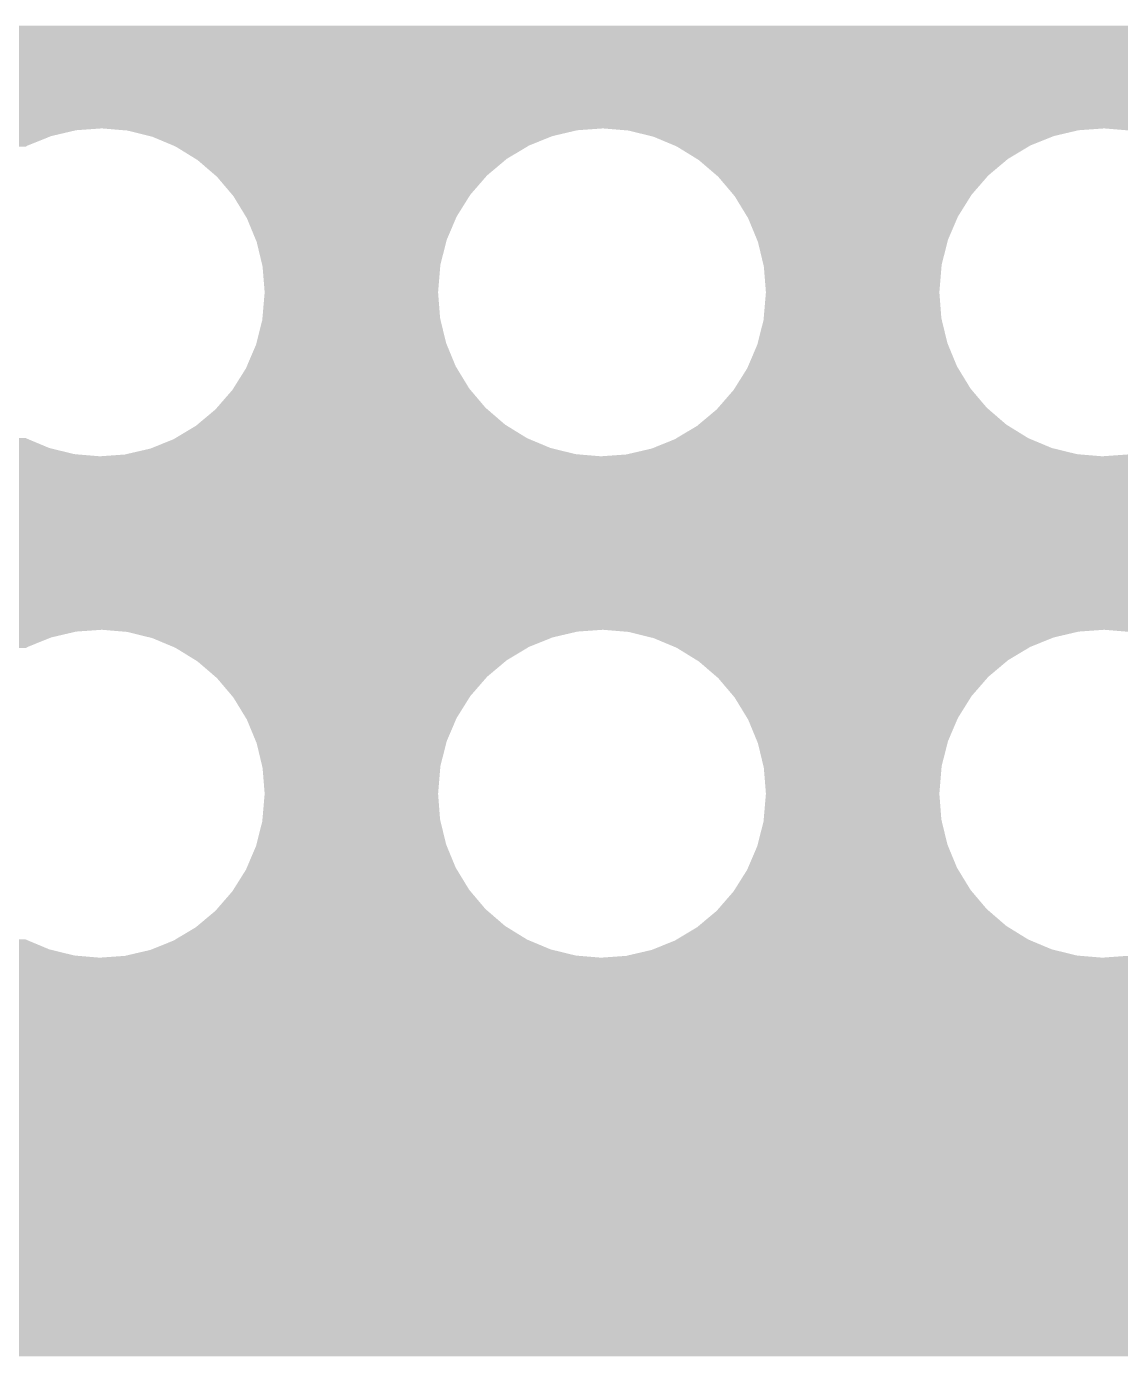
# Model space of a CAD drawing. Extents: x 295 to 953, y 10 to 290.
# Drawn here: x 709.39 to 723.8, y 149.99 to 167.5 of the extents above; entities that cross this region are included whole.
import ezdxf

# ---------------------------------------------------------------- set-up
doc = ezdxf.new("R2010")
doc.units = 0
doc.header["$LTSCALE"] = 5
doc.header["$MEASUREMENT"] = 0
doc.layers.add('GND1', color=7, linetype='CONTINUOUS')

msp = doc.modelspace()

# ---------------------------------------------------------------- linework, layer by layer
at = {"layer": 'GND1'}
for points in [[(561.287, 167.486), (561.246, 167.51), (834.239, 167.486), (834.186, 167.51)], [(561.325, 167.463), (561.287, 167.486), (834.297, 167.463), (834.239, 167.486)], [(593.571, 167.444), (593.417, 167.463), (834.345, 167.444), (834.297, 167.463)], [(593.725, 167.424), (593.571, 167.444), (834.401, 167.424), (834.345, 167.444)], [(593.785, 167.406), (593.725, 167.424), (834.453, 167.406), (834.401, 167.424)], [(593.892, 167.373), (593.785, 167.406), (834.563, 167.373), (834.453, 167.406)], [(593.982, 167.346), (593.892, 167.373), (834.674, 167.346), (834.563, 167.373)], [(594.022, 167.334), (593.982, 167.346), (834.736, 167.334), (834.674, 167.346)], [(594.042, 167.324), (594.022, 167.334), (834.786, 167.324), (834.736, 167.334)], [(594.076, 167.306), (594.042, 167.324), (834.899, 167.306), (834.786, 167.324)], [(594.1, 167.294), (594.076, 167.306), (835.013, 167.294), (834.899, 167.306)], [(594.113, 167.288), (594.1, 167.294), (835.127, 167.288), (835.013, 167.294)], [(594.116, 167.286), (594.113, 167.288), (835.242, 167.286), (835.127, 167.288)], [(594.3, 167.194), (594.116, 167.286), (848.376, 167.194), (848.376, 167.286)], [(594.55, 167.01), (594.3, 167.194), (848.376, 167.01), (848.376, 167.194)], [(594.742, 166.81), (594.55, 167.01), (848.376, 166.81), (848.376, 167.01)], [(594.746, 166.805), (594.742, 166.81), (773.156, 166.805), (773.405, 166.81)], [(594.765, 166.786), (594.746, 166.805), (773.072, 166.786), (773.156, 166.805)], [(594.79, 166.748), (594.765, 166.786), (772.913, 166.748), (773.072, 166.786)], [(594.862, 166.642), (594.79, 166.748), (772.688, 166.642), (772.913, 166.748)], [(594.939, 166.528), (594.862, 166.642), (772.539, 166.528), (772.688, 166.642)], [(594.956, 166.491), (594.939, 166.528), (772.49, 166.491), (772.539, 166.528)], [(595.042, 166.301), (594.956, 166.491), (772.328, 166.301), (772.49, 166.491)], [(595.067, 166.245), (595.042, 166.301), (772.298, 166.245), (772.328, 166.301)], [(595.09, 166.157), (595.067, 166.245), (772.251, 166.157), (772.298, 166.245)], [(704.061, 166.133), (703.775, 166.157), (710.042, 166.133), (710.379, 166.157)], [(704.111, 166.129), (704.061, 166.133), (710.024, 166.129), (710.042, 166.133)], [(704.405, 166.056), (704.111, 166.129), (709.713, 166.056), (710.024, 166.129)], [(710.665, 166.133), (710.379, 166.157), (716.646, 166.133), (716.983, 166.157)], [(710.715, 166.129), (710.665, 166.133), (716.628, 166.129), (716.646, 166.133)], [(711.009, 166.056), (710.715, 166.129), (716.317, 166.056), (716.628, 166.129)], [(717.269, 166.133), (716.983, 166.157), (723.25, 166.133), (723.587, 166.157)], [(717.319, 166.129), (717.269, 166.133), (723.232, 166.129), (723.25, 166.133)], [(717.613, 166.056), (717.319, 166.129), (722.921, 166.056), (723.232, 166.129)], [(723.873, 166.133), (723.587, 166.157), (729.854, 166.133), (730.191, 166.157)], [(704.439, 166.048), (704.405, 166.056), (709.693, 166.048), (709.713, 166.056)], [(704.721, 165.93), (704.439, 166.048), (709.4, 165.93), (709.693, 166.048)], [(711.043, 166.048), (711.009, 166.056), (716.297, 166.048), (716.317, 166.056)], [(711.325, 165.93), (711.043, 166.048), (716.004, 165.93), (716.297, 166.048)], [(717.647, 166.048), (717.613, 166.056), (722.901, 166.048), (722.921, 166.056)], [(717.929, 165.93), (717.647, 166.048), (722.608, 165.93), (722.901, 166.048)], [(704.75, 165.917), (704.721, 165.93), (709.38, 165.917), (709.4, 165.93)], [(711.354, 165.917), (711.325, 165.93), (715.984, 165.917), (716.004, 165.93)], [(711.615, 165.756), (711.354, 165.917), (715.715, 165.756), (715.984, 165.917)], [(717.958, 165.917), (717.929, 165.93), (722.588, 165.917), (722.608, 165.93)], [(718.219, 165.756), (717.958, 165.917), (722.319, 165.756), (722.588, 165.917)], [(711.641, 165.74), (711.615, 165.756), (715.696, 165.74), (715.715, 165.756)], [(711.875, 165.539), (711.641, 165.74), (715.457, 165.539), (715.696, 165.74)], [(718.245, 165.74), (718.219, 165.756), (722.3, 165.74), (722.319, 165.756)], [(718.479, 165.539), (718.245, 165.74), (722.061, 165.539), (722.3, 165.74)], [(711.897, 165.52), (711.875, 165.539), (715.44, 165.52), (715.457, 165.539)], [(712.097, 165.284), (711.897, 165.52), (715.235, 165.284), (715.44, 165.52)], [(718.501, 165.52), (718.479, 165.539), (722.044, 165.52), (722.061, 165.539)], [(718.701, 165.284), (718.501, 165.52), (721.839, 165.284), (722.044, 165.52)], [(712.115, 165.262), (712.097, 165.284), (715.221, 165.262), (715.235, 165.284)], [(712.276, 164.998), (712.115, 165.262), (715.056, 164.998), (715.221, 165.262)], [(718.719, 165.262), (718.701, 165.284), (721.825, 165.262), (721.839, 165.284)], [(718.88, 164.998), (718.719, 165.262), (721.66, 164.998), (721.825, 165.262)], [(712.291, 164.974), (712.276, 164.998), (715.045, 164.974), (715.056, 164.998)], [(712.409, 164.688), (712.291, 164.974), (714.923, 164.688), (715.045, 164.974)], [(718.895, 164.974), (718.88, 164.998), (721.649, 164.974), (721.66, 164.998)], [(719.013, 164.688), (718.895, 164.974), (721.527, 164.688), (721.649, 164.974)], [(712.42, 164.662), (712.409, 164.688), (714.917, 164.662), (714.923, 164.688)], [(712.492, 164.361), (712.42, 164.662), (714.84, 164.361), (714.917, 164.662)], [(719.024, 164.662), (719.013, 164.688), (721.521, 164.662), (721.527, 164.688)], [(719.096, 164.361), (719.024, 164.662), (721.444, 164.361), (721.521, 164.662)], [(712.498, 164.334), (712.492, 164.361), (714.838, 164.334), (714.84, 164.361)], [(719.102, 164.334), (719.096, 164.361), (721.442, 164.334), (721.444, 164.361)], [(712.525, 163.998), (712.498, 164.334), (714.81, 163.998), (714.838, 164.334)], [(719.129, 163.998), (719.102, 164.334), (721.414, 163.998), (721.442, 164.334)], [(712.496, 163.661), (712.525, 163.998), (714.836, 163.661), (714.81, 163.998)], [(719.1, 163.661), (719.129, 163.998), (721.44, 163.661), (721.414, 163.998)], [(712.494, 163.634), (712.496, 163.661), (714.842, 163.634), (714.836, 163.661)], [(719.098, 163.634), (719.1, 163.661), (721.446, 163.634), (721.44, 163.661)], [(712.418, 163.333), (712.494, 163.634), (714.915, 163.333), (714.842, 163.634)], [(719.022, 163.333), (719.098, 163.634), (721.519, 163.333), (721.446, 163.634)], [(712.411, 163.307), (712.418, 163.333), (714.925, 163.307), (714.915, 163.333)], [(719.015, 163.307), (719.022, 163.333), (721.529, 163.307), (721.519, 163.333)], [(712.289, 163.021), (712.411, 163.307), (715.043, 163.021), (714.925, 163.307)], [(718.893, 163.021), (719.015, 163.307), (721.647, 163.021), (721.529, 163.307)], [(712.113, 162.733), (712.279, 162.997), (715.219, 162.733), (715.058, 162.997)], [(712.279, 162.997), (712.289, 163.021), (715.058, 162.997), (715.043, 163.021)], [(718.717, 162.733), (718.883, 162.997), (721.823, 162.733), (721.662, 162.997)], [(718.883, 162.997), (718.893, 163.021), (721.662, 162.997), (721.647, 163.021)], [(711.894, 162.475), (712.099, 162.711), (715.437, 162.475), (715.237, 162.711)], [(712.099, 162.711), (712.113, 162.733), (715.237, 162.711), (715.219, 162.733)], [(718.498, 162.475), (718.703, 162.711), (722.041, 162.475), (721.841, 162.711)], [(718.703, 162.711), (718.717, 162.733), (721.841, 162.711), (721.823, 162.733)], [(711.638, 162.255), (711.878, 162.456), (715.693, 162.255), (715.46, 162.456)], [(711.878, 162.456), (711.894, 162.475), (715.46, 162.456), (715.437, 162.475)], [(718.242, 162.255), (718.482, 162.456), (722.297, 162.255), (722.064, 162.456)], [(718.482, 162.456), (718.498, 162.475), (722.064, 162.456), (722.041, 162.475)], [(711.35, 162.078), (711.619, 162.239), (715.98, 162.078), (715.719, 162.239)], [(711.619, 162.239), (711.638, 162.255), (715.719, 162.239), (715.693, 162.255)], [(717.954, 162.078), (718.223, 162.239), (722.584, 162.078), (722.323, 162.239)], [(718.223, 162.239), (718.242, 162.255), (722.323, 162.239), (722.297, 162.255)], [(704.102, 161.867), (704.413, 161.939), (710.015, 161.867), (709.721, 161.939)], [(704.413, 161.939), (704.434, 161.947), (709.721, 161.939), (709.688, 161.947)], [(704.434, 161.947), (704.726, 162.065), (709.688, 161.947), (709.406, 162.065)], [(704.726, 162.065), (704.746, 162.078), (709.406, 162.065), (709.376, 162.078)], [(710.706, 161.867), (711.017, 161.939), (716.619, 161.867), (716.325, 161.939)], [(711.017, 161.939), (711.038, 161.947), (716.325, 161.939), (716.292, 161.947)], [(711.038, 161.947), (711.33, 162.065), (716.292, 161.947), (716.01, 162.065)], [(711.33, 162.065), (711.35, 162.078), (716.01, 162.065), (715.98, 162.078)], [(717.31, 161.867), (717.621, 161.939), (723.223, 161.867), (722.929, 161.939)], [(717.621, 161.939), (717.642, 161.947), (722.929, 161.939), (722.896, 161.947)], [(717.642, 161.947), (717.934, 162.065), (722.896, 161.947), (722.614, 162.065)], [(717.934, 162.065), (717.954, 162.078), (722.614, 162.065), (722.584, 162.078)], [(692.286, 161.779), (692.274, 161.838), (767.32, 161.779), (767.357, 161.838)], [(692.299, 161.689), (692.286, 161.779), (767.264, 161.689), (767.32, 161.779)], [(703.748, 161.838), (704.084, 161.862), (710.352, 161.838), (710.065, 161.862)], [(704.084, 161.862), (704.102, 161.867), (710.065, 161.862), (710.015, 161.867)], [(710.352, 161.838), (710.688, 161.862), (716.956, 161.838), (716.669, 161.862)], [(710.688, 161.862), (710.706, 161.867), (716.669, 161.862), (716.619, 161.867)], [(716.956, 161.838), (717.292, 161.862), (723.56, 161.838), (723.273, 161.862)], [(717.292, 161.862), (717.31, 161.867), (723.273, 161.862), (723.223, 161.867)], [(723.56, 161.838), (723.896, 161.862), (730.164, 161.838), (729.877, 161.862)], [(692.3, 161.683), (692.299, 161.689), (767.26, 161.683), (767.264, 161.689)], [(692.307, 161.598), (692.3, 161.683), (767.224, 161.598), (767.26, 161.683)], [(692.31, 161.508), (692.307, 161.598), (767.185, 161.508), (767.224, 161.598)], [(692.304, 161.373), (692.309, 161.453), (767.128, 161.373), (767.162, 161.453)], [(692.309, 161.453), (692.31, 161.508), (767.162, 161.453), (767.185, 161.508)], [(692.276, 161.183), (692.292, 161.273), (767.08, 161.183), (767.102, 161.273)], [(692.292, 161.273), (692.303, 161.363), (767.102, 161.273), (767.125, 161.363)], [(692.303, 161.363), (692.304, 161.373), (767.125, 161.363), (767.128, 161.373)], [(692.228, 161.009), (692.239, 161.046), (767.042, 161.009), (767.045, 161.046)], [(692.239, 161.046), (692.254, 161.095), (767.045, 161.046), (767.058, 161.095)], [(692.254, 161.095), (692.276, 161.183), (767.058, 161.095), (767.08, 161.183)], [(692.16, 160.84), (692.196, 160.923), (767.028, 160.84), (767.035, 160.923)], [(692.196, 160.923), (692.228, 161.009), (767.035, 160.923), (767.042, 161.009)], [(692.073, 160.682), (692.118, 160.76), (767.014, 160.682), (767.021, 160.76)], [(692.118, 160.76), (692.16, 160.84), (767.021, 160.76), (767.028, 160.84)], [(608.519, 160.518), (608.585, 160.541), (767.027, 160.518), (767.025, 160.541)], [(608.585, 160.541), (608.653, 160.571), (767.025, 160.541), (767.023, 160.571)], [(608.653, 160.571), (608.719, 160.606), (767.023, 160.571), (767.02, 160.606)], [(691.544, 160.346), (691.373, 160.518), (767.041, 160.346), (767.027, 160.518)], [(692.022, 160.606), (692.073, 160.681), (767.02, 160.606), (767.014, 160.681)], [(692.073, 160.681), (692.073, 160.682), (767.014, 160.681), (767.014, 160.682)], [(691.653, 160.237), (691.544, 160.346), (767.067, 160.237), (767.041, 160.346)], [(691.483, 160.132), (691.562, 160.177), (767.092, 160.132), (767.081, 160.177)], [(691.562, 160.177), (691.638, 160.226), (767.081, 160.177), (767.069, 160.226)], [(691.638, 160.226), (691.653, 160.237), (767.069, 160.226), (767.067, 160.237)], [(691.058, 159.98), (691.146, 160), (767.135, 159.98), (767.126, 160)], [(691.146, 160), (691.206, 160.018), (767.126, 160), (767.119, 160.018)], [(691.206, 160.018), (691.233, 160.026), (767.119, 160.018), (767.117, 160.026)], [(691.233, 160.026), (691.319, 160.056), (767.117, 160.026), (767.11, 160.056)], [(691.319, 160.056), (691.402, 160.092), (767.11, 160.056), (767.101, 160.092)], [(691.402, 160.092), (691.483, 160.132), (767.101, 160.092), (767.092, 160.132)], [(524.78, 159.764), (524.78, 159.95), (767.224, 159.764), (767.147, 159.95)], [(690.787, 159.95), (690.878, 159.954), (767.147, 159.95), (767.145, 159.954)], [(690.878, 159.954), (690.968, 159.964), (767.145, 159.954), (767.141, 159.964)], [(690.968, 159.964), (691.058, 159.98), (767.141, 159.964), (767.135, 159.98)], [(585.967, 159.763), (585.877, 159.764), (767.224, 159.763), (767.224, 159.764)], [(586.058, 159.758), (585.967, 159.763), (767.226, 159.758), (767.224, 159.763)], [(586.148, 159.747), (586.058, 159.758), (767.231, 159.747), (767.226, 159.758)], [(586.237, 159.73), (586.148, 159.747), (767.238, 159.73), (767.231, 159.747)], [(586.325, 159.709), (586.237, 159.73), (767.246, 159.709), (767.238, 159.73)], [(586.336, 159.706), (586.325, 159.709), (767.248, 159.706), (767.246, 159.709)], [(586.412, 159.682), (586.336, 159.706), (767.262, 159.682), (767.248, 159.706)], [(586.497, 159.651), (586.412, 159.682), (767.281, 159.651), (767.262, 159.682)], [(586.58, 159.614), (586.497, 159.651), (767.304, 159.614), (767.281, 159.651)], [(586.661, 159.573), (586.58, 159.614), (767.329, 159.573), (767.304, 159.614)], [(586.695, 159.553), (586.661, 159.573), (767.341, 159.553), (767.329, 159.573)], [(704.061, 159.529), (703.775, 159.553), (710.042, 159.529), (710.379, 159.553)], [(704.111, 159.525), (704.061, 159.529), (710.024, 159.525), (710.042, 159.529)], [(704.405, 159.452), (704.111, 159.525), (709.713, 159.452), (710.024, 159.525)], [(710.665, 159.529), (710.379, 159.553), (716.646, 159.529), (716.983, 159.553)], [(710.715, 159.525), (710.665, 159.529), (716.628, 159.525), (716.646, 159.529)], [(711.009, 159.452), (710.715, 159.525), (716.317, 159.452), (716.628, 159.525)], [(717.269, 159.529), (716.983, 159.553), (723.25, 159.529), (723.587, 159.553)], [(717.319, 159.525), (717.269, 159.529), (723.232, 159.525), (723.25, 159.529)], [(717.613, 159.452), (717.319, 159.525), (722.921, 159.452), (723.232, 159.525)], [(723.873, 159.529), (723.587, 159.553), (729.854, 159.529), (730.191, 159.553)], [(704.439, 159.444), (704.405, 159.452), (709.693, 159.444), (709.713, 159.452)], [(704.721, 159.326), (704.439, 159.444), (709.4, 159.326), (709.693, 159.444)], [(704.75, 159.313), (704.721, 159.326), (709.38, 159.313), (709.4, 159.326)], [(711.043, 159.444), (711.009, 159.452), (716.297, 159.444), (716.317, 159.452)], [(711.325, 159.326), (711.043, 159.444), (716.004, 159.326), (716.297, 159.444)], [(711.354, 159.313), (711.325, 159.326), (715.984, 159.313), (716.004, 159.326)], [(711.615, 159.152), (711.354, 159.313), (715.715, 159.152), (715.984, 159.313)], [(717.647, 159.444), (717.613, 159.452), (722.901, 159.444), (722.921, 159.452)], [(717.929, 159.326), (717.647, 159.444), (722.608, 159.326), (722.901, 159.444)], [(717.958, 159.313), (717.929, 159.326), (722.588, 159.313), (722.608, 159.326)], [(718.219, 159.152), (717.958, 159.313), (722.319, 159.152), (722.588, 159.313)], [(711.641, 159.136), (711.615, 159.152), (715.696, 159.136), (715.715, 159.152)], [(711.875, 158.935), (711.641, 159.136), (715.457, 158.935), (715.696, 159.136)], [(718.245, 159.136), (718.219, 159.152), (722.3, 159.136), (722.319, 159.152)], [(718.479, 158.935), (718.245, 159.136), (722.061, 158.935), (722.3, 159.136)], [(711.897, 158.916), (711.875, 158.935), (715.44, 158.916), (715.457, 158.935)], [(718.501, 158.916), (718.479, 158.935), (722.044, 158.916), (722.061, 158.935)], [(712.097, 158.68), (711.897, 158.916), (715.235, 158.68), (715.44, 158.916)], [(718.701, 158.68), (718.501, 158.916), (721.839, 158.68), (722.044, 158.916)], [(712.115, 158.658), (712.097, 158.68), (715.221, 158.658), (715.235, 158.68)], [(712.276, 158.394), (712.115, 158.658), (715.056, 158.394), (715.221, 158.658)], [(718.719, 158.658), (718.701, 158.68), (721.825, 158.658), (721.839, 158.68)], [(718.88, 158.394), (718.719, 158.658), (721.66, 158.394), (721.825, 158.658)], [(712.291, 158.37), (712.276, 158.394), (715.045, 158.37), (715.056, 158.394)], [(712.409, 158.084), (712.291, 158.37), (714.923, 158.084), (715.045, 158.37)], [(718.895, 158.37), (718.88, 158.394), (721.649, 158.37), (721.66, 158.394)], [(719.013, 158.084), (718.895, 158.37), (721.527, 158.084), (721.649, 158.37)], [(712.42, 158.058), (712.409, 158.084), (714.917, 158.058), (714.923, 158.084)], [(712.492, 157.757), (712.42, 158.058), (714.84, 157.757), (714.917, 158.058)], [(719.024, 158.058), (719.013, 158.084), (721.521, 158.058), (721.527, 158.084)], [(719.096, 157.757), (719.024, 158.058), (721.444, 157.757), (721.521, 158.058)], [(712.498, 157.73), (712.492, 157.757), (714.838, 157.73), (714.84, 157.757)], [(712.525, 157.394), (712.498, 157.73), (714.81, 157.394), (714.838, 157.73)], [(719.102, 157.73), (719.096, 157.757), (721.442, 157.73), (721.444, 157.757)], [(719.129, 157.394), (719.102, 157.73), (721.414, 157.394), (721.442, 157.73)], [(712.496, 157.057), (712.525, 157.394), (714.836, 157.057), (714.81, 157.394)], [(719.1, 157.057), (719.129, 157.394), (721.44, 157.057), (721.414, 157.394)], [(712.418, 156.729), (712.494, 157.03), (714.915, 156.729), (714.842, 157.03)], [(712.494, 157.03), (712.496, 157.057), (714.842, 157.03), (714.836, 157.057)], [(719.022, 156.729), (719.098, 157.03), (721.519, 156.729), (721.446, 157.03)], [(719.098, 157.03), (719.1, 157.057), (721.446, 157.03), (721.44, 157.057)], [(712.289, 156.417), (712.411, 156.703), (715.043, 156.417), (714.925, 156.703)], [(712.411, 156.703), (712.418, 156.729), (714.925, 156.703), (714.915, 156.729)], [(718.893, 156.417), (719.015, 156.703), (721.647, 156.417), (721.529, 156.703)], [(719.015, 156.703), (719.022, 156.729), (721.529, 156.703), (721.519, 156.729)], [(712.113, 156.129), (712.279, 156.393), (715.219, 156.129), (715.058, 156.393)], [(712.279, 156.393), (712.289, 156.417), (715.058, 156.393), (715.043, 156.417)], [(718.717, 156.129), (718.883, 156.393), (721.823, 156.129), (721.662, 156.393)], [(718.883, 156.393), (718.893, 156.417), (721.662, 156.393), (721.647, 156.417)], [(711.894, 155.871), (712.099, 156.107), (715.437, 155.871), (715.237, 156.107)], [(712.099, 156.107), (712.113, 156.129), (715.237, 156.107), (715.219, 156.129)], [(718.498, 155.871), (718.703, 156.107), (722.041, 155.871), (721.841, 156.107)], [(718.703, 156.107), (718.717, 156.129), (721.841, 156.107), (721.823, 156.129)], [(711.638, 155.651), (711.878, 155.852), (715.693, 155.651), (715.46, 155.852)], [(711.878, 155.852), (711.894, 155.871), (715.46, 155.852), (715.437, 155.871)], [(718.242, 155.651), (718.482, 155.852), (722.297, 155.651), (722.064, 155.852)], [(718.482, 155.852), (718.498, 155.871), (722.064, 155.852), (722.041, 155.871)], [(711.35, 155.474), (711.619, 155.635), (715.98, 155.474), (715.719, 155.635)], [(711.619, 155.635), (711.638, 155.651), (715.719, 155.635), (715.693, 155.651)], [(717.954, 155.474), (718.223, 155.635), (722.584, 155.474), (722.323, 155.635)], [(718.223, 155.635), (718.242, 155.651), (722.323, 155.635), (722.297, 155.651)], [(704.434, 155.343), (704.726, 155.461), (709.688, 155.343), (709.406, 155.461)], [(704.726, 155.461), (704.746, 155.474), (709.406, 155.461), (709.376, 155.474)], [(711.038, 155.343), (711.33, 155.461), (716.292, 155.343), (716.01, 155.461)], [(711.33, 155.461), (711.35, 155.474), (716.01, 155.461), (715.98, 155.474)], [(717.642, 155.343), (717.934, 155.461), (722.896, 155.343), (722.614, 155.461)], [(717.934, 155.461), (717.954, 155.474), (722.614, 155.461), (722.584, 155.474)], [(703.748, 155.234), (704.084, 155.258), (710.352, 155.234), (710.065, 155.258)], [(704.084, 155.258), (704.102, 155.263), (710.065, 155.258), (710.015, 155.263)], [(704.102, 155.263), (704.413, 155.335), (710.015, 155.263), (709.721, 155.335)], [(704.413, 155.335), (704.434, 155.343), (709.721, 155.335), (709.688, 155.343)], [(710.352, 155.234), (710.688, 155.258), (716.956, 155.234), (716.669, 155.258)], [(710.688, 155.258), (710.706, 155.263), (716.669, 155.258), (716.619, 155.263)], [(710.706, 155.263), (711.017, 155.335), (716.619, 155.263), (716.325, 155.335)], [(711.017, 155.335), (711.038, 155.343), (716.325, 155.335), (716.292, 155.343)], [(716.956, 155.234), (717.292, 155.258), (723.56, 155.234), (723.273, 155.258)], [(717.292, 155.258), (717.31, 155.263), (723.273, 155.258), (723.223, 155.263)], [(717.31, 155.263), (717.621, 155.335), (723.223, 155.263), (722.929, 155.335)], [(717.621, 155.335), (717.642, 155.343), (722.929, 155.335), (722.896, 155.343)], [(723.56, 155.234), (723.896, 155.258), (730.164, 155.234), (729.877, 155.258)], [(663.833, 155.162), (663.81, 155.234), (759.467, 155.162), (759.441, 155.234)], [(663.837, 155.152), (663.833, 155.162), (759.472, 155.152), (759.467, 155.162)], [(663.845, 155.078), (663.837, 155.152), (759.503, 155.078), (759.472, 155.152)], [(663.853, 154.997), (663.845, 155.078), (759.543, 154.997), (759.503, 155.078)], [(663.862, 154.918), (663.853, 154.997), (759.588, 154.918), (759.543, 154.997)], [(663.863, 154.904), (663.862, 154.918), (759.597, 154.904), (759.588, 154.918)], [(663.845, 154.697), (663.849, 154.739), (760.255, 154.697), (760.298, 154.739)], [(663.849, 154.739), (663.856, 154.827), (804.866, 154.739), (804.742, 154.827)], [(663.856, 154.827), (663.858, 154.842), (759.648, 154.827), (759.637, 154.842)], [(663.858, 154.842), (663.863, 154.904), (759.637, 154.842), (759.597, 154.904)], [(663.776, 154.458), (663.845, 154.697), (760.017, 154.458), (760.255, 154.697)], [(663.724, 154.362), (663.749, 154.408), (760.17, 154.362), (760.092, 154.408)], [(663.749, 154.408), (663.775, 154.458), (760.092, 154.408), (760.018, 154.458)], [(663.775, 154.458), (663.776, 154.458), (760.018, 154.458), (760.017, 154.458)], [(663.629, 154.205), (663.647, 154.226), (760.594, 154.205), (760.506, 154.226)], [(663.647, 154.226), (663.657, 154.238), (760.506, 154.226), (760.467, 154.238)], [(663.657, 154.238), (663.665, 154.253), (760.467, 154.238), (760.419, 154.253)], [(663.665, 154.253), (663.682, 154.284), (760.419, 154.253), (760.334, 154.284)], [(663.682, 154.284), (663.702, 154.321), (760.334, 154.284), (760.251, 154.321)], [(663.702, 154.321), (663.724, 154.362), (760.251, 154.321), (760.17, 154.362)], [(663.298, 153.897), (663.496, 154.049), (814.242, 153.897), (814.226, 154.049)], [(663.496, 154.049), (663.521, 154.078), (814.226, 154.049), (814.223, 154.078)], [(663.521, 154.078), (663.6, 154.171), (814.223, 154.078), (814.231, 154.171)], [(663.6, 154.171), (663.601, 154.172), (760.955, 154.171), (760.864, 154.172)], [(663.601, 154.172), (663.605, 154.178), (760.864, 154.172), (760.774, 154.178)], [(663.605, 154.178), (663.615, 154.189), (760.774, 154.178), (760.684, 154.189)], [(663.615, 154.189), (663.629, 154.205), (760.684, 154.189), (760.594, 154.205)], [(663.157, 153.831), (663.298, 153.897), (814.249, 153.831), (814.242, 153.897)], [(524.78, 153.602), (524.78, 153.73), (814.325, 153.602), (814.282, 153.73)], [(662.58, 153.73), (662.83, 153.734), (814.282, 153.73), (814.281, 153.734)], [(662.83, 153.734), (663.072, 153.791), (814.281, 153.734), (814.262, 153.791)], [(663.072, 153.791), (663.157, 153.831), (814.262, 153.791), (814.249, 153.831)], [(570.355, 153.597), (570.332, 153.602), (805.35, 153.597), (805.6, 153.602)], [(570.577, 153.553), (570.355, 153.597), (805.164, 153.553), (805.35, 153.597)], [(570.607, 153.54), (570.577, 153.553), (805.108, 153.54), (805.164, 153.553)], [(570.806, 153.455), (570.607, 153.54), (804.927, 153.455), (805.108, 153.54)], [(570.835, 153.434), (570.806, 153.455), (804.882, 153.434), (804.927, 153.455)], [(571.009, 153.311), (570.835, 153.434), (804.721, 153.311), (804.882, 153.434)], [(571.035, 153.283), (571.009, 153.311), (804.685, 153.283), (804.721, 153.311)], [(571.177, 153.127), (571.035, 153.283), (804.552, 153.127), (804.685, 153.283)], [(571.197, 153.093), (571.177, 153.127), (804.523, 153.093), (804.552, 153.127)], [(571.303, 152.912), (571.197, 153.093), (804.425, 152.912), (804.523, 153.093)], [(571.316, 152.873), (571.303, 152.912), (804.405, 152.873), (804.425, 152.912)], [(571.348, 152.776), (571.316, 152.873), (804.376, 152.776), (804.405, 152.873)], [(670.462, 152.728), (670.218, 152.776), (804.362, 152.728), (804.376, 152.776)], [(670.68, 152.634), (670.462, 152.728), (804.335, 152.634), (804.362, 152.728)], [(670.691, 152.63), (670.68, 152.634), (804.335, 152.63), (804.335, 152.634)], [(670.894, 152.485), (670.691, 152.63), (804.322, 152.485), (804.335, 152.63)], [(670.947, 152.427), (670.894, 152.485), (804.317, 152.427), (804.322, 152.485)], [(671.063, 152.301), (670.947, 152.427), (804.33, 152.301), (804.317, 152.427)], [(671.134, 152.18), (671.063, 152.301), (804.343, 152.18), (804.33, 152.301)], [(671.188, 152.086), (671.134, 152.18), (804.374, 152.086), (804.343, 152.18)], [(671.236, 151.943), (671.188, 152.086), (804.421, 151.943), (804.374, 152.086)], [(671.266, 151.85), (671.236, 151.943), (804.476, 151.85), (804.421, 151.943)], [(671.279, 151.728), (671.266, 151.85), (804.547, 151.728), (804.476, 151.85)], [(671.293, 151.602), (671.279, 151.728), (804.662, 151.602), (804.547, 151.728)], [(671.287, 151.544), (671.293, 151.602), (804.715, 151.544), (804.662, 151.602)], [(671.275, 151.4), (671.287, 151.544), (804.918, 151.4), (804.715, 151.544)], [(671.213, 151.184), (671.233, 151.253), (835.387, 151.184), (835.684, 151.253)], [(671.233, 151.253), (671.247, 151.301), (805.392, 151.253), (805.147, 151.301)], [(671.247, 151.301), (671.274, 151.395), (805.147, 151.301), (804.929, 151.395)], [(671.274, 151.395), (671.275, 151.4), (804.929, 151.395), (804.918, 151.4)], [(671.087, 150.936), (671.152, 151.057), (834.873, 150.936), (835.075, 151.057)], [(671.152, 151.057), (671.205, 151.156), (835.075, 151.057), (835.317, 151.156)], [(671.205, 151.156), (671.213, 151.184), (835.317, 151.156), (835.387, 151.184)], [(670.925, 150.747), (671.042, 150.883), (834.622, 150.747), (834.785, 150.883)], [(671.042, 150.883), (671.087, 150.936), (834.785, 150.883), (834.873, 150.936)], [(670.821, 150.667), (670.925, 150.747), (834.527, 150.667), (834.622, 150.747)], [(670.502, 150.489), (670.727, 150.595), (834.372, 150.489), (834.464, 150.595)], [(670.727, 150.595), (670.821, 150.667), (834.464, 150.595), (834.527, 150.667)], [(598.322, 150.3), (598.434, 150.412), (834.234, 150.3), (834.305, 150.412)], [(598.434, 150.412), (598.45, 150.428), (834.305, 150.412), (834.319, 150.428)], [(670.01, 150.428), (670.259, 150.432), (834.319, 150.428), (834.322, 150.432)], [(670.259, 150.432), (670.502, 150.489), (834.322, 150.432), (834.372, 150.489)], [(598.154, 150.132), (598.261, 150.238), (804.882, 150.132), (805.108, 150.238)], [(598.261, 150.238), (598.317, 150.295), (805.108, 150.238), (805.35, 150.295)], [(598.317, 150.295), (598.322, 150.3), (805.35, 150.295), (805.6, 150.3)], [(559.157, 149.981), (558.794, 150.073), (804.685, 149.981), (804.806, 150.073)], [(598.096, 150.073), (598.154, 150.132), (804.806, 150.073), (804.882, 150.132)]]:
    msp.add_solid(points, dxfattribs=at)

doc.saveas('drawing.dxf')
